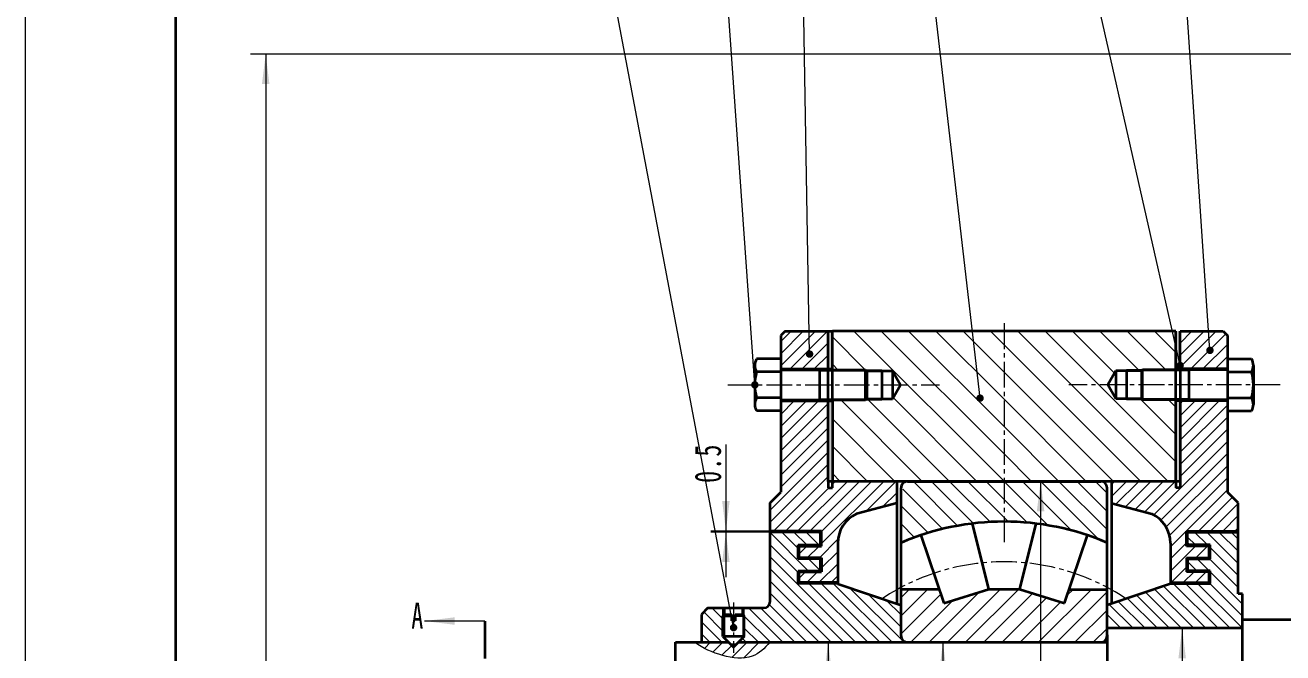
# Model space of a CAD drawing. Header units: millimetres. Extents: x 105 to 3049, y -499 to 1580.
# Drawn here: x 105 to 691, y 708 to 1001 of the extents above; entities that cross this region are included whole.
import ezdxf

# ---------------------------------------------------------------- set-up
doc = ezdxf.new("R2010")
doc.units = ezdxf.units.MM
doc.linetypes.add('点画线', pattern=[18, 12, -2, 2, -2])
doc.layers.get('0').update_dxf_attribs({"lineweight": 35})
for name, color, linetype, lineweight in [('中心线层', 1, '点画线', 18), ('剖面线层', 4, 'Continuous', 18), ('尺寸线层', 3, 'Continuous', 18), ('粗实线层', 7, 'Continuous', 35), ('细实线', 7, 'Continuous', 18), ('细实线层', 7, 'Continuous', 18)]:
    doc.layers.add(name, color=color, linetype=linetype, lineweight=lineweight)
doc.styles.add('标准', font='', dxfattribs={"width": 0.667})
doc.styles.get('标准').set_extended_font_data('宋体')
doc.dimstyles.new('标准', dxfattribs={"dimscale": 3.5, "dimtxt": 3.5, "dimasz": 4, "dimexe": 2, "dimexo": 0, "dimtad": 1, "dimdsep": 46, "dimtxsty": '标准', "dimblk": '_CAXARROW', "dimcen": 0, "dimdle": 6, "dimazin": 2, "dimtfac": 0.7071067811865475, "dimtdec": 3, "dimtmove": 2, "dimatfit": 3, "dimfxl": 1, "dimfrac": 2, "dimtolj": 1, "dimarcsym": 1})
pattern_1 = [(135, (0, 0), (-6.363961030678928, -6.363961030678928), [])]
pattern_2 = [(45, (0, 0), (-2.82842712474619, 2.82842712474619), [])]
pattern_3 = [(135, (0, 0), (-2.82842712474619, -2.82842712474619), [])]

# ---------------------------------------------------------------- blocks, each defined once
blk = doc.blocks.new('*X15')
at = {"layer": '尺寸线层', "linetype": 'Continuous'}
for points in [[(431.5636507570478, 764.7985129519848), (433.3136507570478, 778.7985129519848), (429.8136507570478, 778.7985129519848)], [(431.5636507570478, 764.2985129519848), (433.3136507570478, 750.2985129519848), (429.8136507570478, 750.2985129519848)]]:
    blk.add_hatch(color=0, dxfattribs=at).paths.add_polyline_path(points, flags=0)
at = {"layer": '尺寸线层', "color": 0, "linetype": 'Continuous'}
for p, q in [((431.5636507570478, 805.1614710523919), (431.5636507570478, 743.2985129519848)), ((452.1509635974301, 764.7985129519848), (424.5636507570478, 764.7985129519848)), ((452.1509635974301, 764.2985129519848), (424.5636507570478, 764.2985129519848))]:
    blk.add_line(p, q, dxfattribs=at)
at = {"layer": '尺寸线层', "color": 0, "insert": (423.2511507570478, 796.4520906054645), "char_height": 12.25, "width": 34.83752178770965, "attachment_point": 5, "rotation": 90, "line_spacing_factor": 1.150569886022795, "style": '标准'}
blk.add_mtext('\\T1.1;0.5', dxfattribs=at)
blk = doc.blocks.new('_CAXARROW')
blk.add_hatch(color=0).paths.add_polyline_path([(0, 0), (-1, 0.125), (-1, -0.125)], flags=0)
blk = doc.blocks.new('*X17')
at = {"color": 0}
blk.add_line((467.0642856770213, 656.3801187834202), (467.0642856770213, 664.8560758840774), dxfattribs=at)
at = {"color": 0, "char_height": 12.25, "attachment_point": 1, "rotation": 90, "line_spacing_factor": 1.150569886022795, "style": '标准'}
for s, insert, width in [('\\T1.1;{\\H0.707107x;H7}', (456.9585481353546, 656.3801187834202), 33.90382840262905), ('\\T1.1;{\\H0.707107x;k6}', (468.314396865336, 656.4123958477792), 33.90382840262905), ('\\T1.1;%%C130', (460.8708499228313, 631.0370997890068), 135.2759043802827)]:
    blk.add_mtext(s, dxfattribs=dict(at, insert=insert, width=width))
blk = doc.blocks.new('*X16')
at = {"layer": '尺寸线层', "linetype": 'Continuous'}
for points in [[(479.2123490161741, 712.946588336543), (480.9623490161741, 698.946588336543), (477.4623490161741, 698.946588336543)], [(479.2123490161741, 582.9465883365411), (480.9623490161741, 596.9465883365411), (477.4623490161741, 596.9465883365411)]]:
    blk.add_hatch(color=0, dxfattribs=at).paths.add_polyline_path(points, flags=0)
at = {"layer": '尺寸线层', "color": 0, "linetype": 'Continuous'}
for p, q in [((474.3409166062947, 712.946588336543), (486.2123490161741, 712.946588336543)), ((479.2123490161741, 712.946588336543), (479.2123490161741, 582.9465883365411)), ((477.5885382128815, 582.9465883365411), (486.2123490161741, 582.9465883365411))]:
    blk.add_line(p, q, dxfattribs=at)
at = {"layer": '尺寸线层', "color": 0}
blk.add_blockref('*X17', (0, 0), dxfattribs=at)
blk = doc.blocks.new('*X18')
at = {"layer": '尺寸线层', "linetype": 'Continuous'}
for points in [[(532.6649022948916, 712.9465883365432), (534.4149022948916, 698.9465883365432), (530.9149022948916, 698.9465883365432)], [(532.6649022948916, 582.9465883365414), (534.4149022948916, 596.9465883365414), (530.9149022948916, 596.9465883365414)]]:
    blk.add_hatch(color=0, dxfattribs=at).paths.add_polyline_path(points, flags=0)
at = {"layer": '尺寸线层', "color": 0, "linetype": 'Continuous'}
for p, q in [((561.6207472833024, 712.9465883365432), (525.6649022948916, 712.9465883365432)), ((532.6649022948916, 712.9465883365432), (532.6649022948916, 582.9465883365414)), ((557.9671729758932, 582.9465883365414), (525.6649022948916, 582.9465883365414))]:
    blk.add_line(p, q, dxfattribs=at)
at = {"layer": '尺寸线层', "color": 0, "insert": (524.2155307865117, 647.9465878365423), "char_height": 12.25, "width": 74.03886312849181, "attachment_point": 5, "rotation": 90, "line_spacing_factor": 1.150569886022795, "style": '标准'}
blk.add_mtext('\\T1.1;%%C130k6', dxfattribs=at)
blk = doc.blocks.new('*X19')
at = {"layer": '尺寸线层', "linetype": 'Continuous'}
for points in [[(578.1517512135006, 787.9465883365411), (579.9017512135006, 773.9465883365411), (576.4017512135006, 773.9465883365411)], [(578.1517512135006, 507.9465883365427), (579.9017512135006, 521.9465883365427), (576.4017512135006, 521.9465883365427)]]:
    blk.add_hatch(color=0, dxfattribs=at).paths.add_polyline_path(points, flags=0)
at = {"layer": '尺寸线层', "color": 0, "linetype": 'Continuous'}
for p, q in [((583.0030371969801, 787.9465883365411), (571.1517512135006, 787.9465883365411)), ((578.1517512135006, 787.9465883365411), (578.1517512135006, 507.9465883365427)), ((578.3763925241452, 507.9465883365427), (571.1517512135006, 507.9465883365427))]:
    blk.add_line(p, q, dxfattribs=at)
at = {"layer": '尺寸线层', "color": 0, "insert": (569.8050333364056, 647.9465878365419), "char_height": 12.25, "width": 73.85627653631286, "attachment_point": 5, "rotation": 90, "line_spacing_factor": 1.150569886022795, "style": '标准'}
blk.add_mtext('\\T1.1;%%C280H7', dxfattribs=at)
blk = doc.blocks.new('*X21')
at = {"color": 0}
blk.add_line((631.9508553317324, 656.380118783422), (631.9508553317324, 664.8560758840792), dxfattribs=at)
at = {"color": 0, "char_height": 12.25, "attachment_point": 1, "rotation": 90, "line_spacing_factor": 1.150569886022795, "style": '标准'}
for s, insert, width in [('\\T1.1;{\\H0.707107x;H7}', (621.8451177900657, 656.380118783422), 33.90382840262905), ('\\T1.1;{\\H0.707107x;k6}', (633.2009665200471, 656.4123958477809), 33.90382840262905), ('\\T1.1;%%C143', (625.7574195775425, 631.0370997890086), 135.2759043802827)]:
    blk.add_mtext(s, dxfattribs=dict(at, insert=insert, width=width))
blk = doc.blocks.new('*X20')
at = {"layer": '尺寸线层', "linetype": 'Continuous'}
for points in [[(644.098918670885, 719.4531529409884), (645.848918670885, 705.4531529409884), (642.348918670885, 705.4531529409884)], [(644.098918670885, 576.4400237320993), (645.848918670885, 590.4400237320993), (642.348918670885, 590.4400237320993)]]:
    blk.add_hatch(color=0, dxfattribs=at).paths.add_polyline_path(points, flags=0)
at = {"layer": '尺寸线层', "color": 0, "linetype": 'Continuous'}
for p, q in [((630.7024795437162, 719.4531529409884), (651.098918670885, 719.4531529409884)), ((644.098918670885, 719.4531529409884), (644.098918670885, 576.4400237320993)), ((634.3560538511261, 576.4400237320993), (651.098918670885, 576.4400237320993))]:
    blk.add_line(p, q, dxfattribs=at)
at = {"layer": '尺寸线层', "color": 0}
blk.add_blockref('*X21', (0, 0), dxfattribs=at)
blk = doc.blocks.new('*X24')
at = {"layer": '粗实线层'}
blk.add_line((-400.4999999999999, 277), (-400.5, -277), dxfattribs=at)
at = {"layer": '细实线层'}
blk.add_line((-420.5, 297), (-420.5, -297), dxfattribs=at)
blk = doc.blocks.new('*X25')
at = {"layer": '尺寸线层'}
for points in [[(-28, 163.8144182726624), (-14, 162.0644182726624), (-14, 165.5644182726624)], [(-28, 0), (-14, -1.75), (-14, 1.75)]]:
    blk.add_hatch(color=0, dxfattribs=at).paths.add_polyline_path(points, flags=0)
at = {"layer": '尺寸线层', "color": 0}
for p, q in [((0, 163.8144182726624), (-28, 163.8144182726624)), ((0, 0), (-28, 0))]:
    blk.add_line(p, q, dxfattribs=at)
at = {"layer": '尺寸线层', "color": 0, "linetype": 'Continuous', "lineweight": 35}
for p, q in [((0, 163.8144182726624), (0, 146.3144182726624)), ((0, 17.5), (0, 0))]:
    blk.add_line(p, q, dxfattribs=at)
at = {"layer": '尺寸线层', "color": 0, "char_height": 12.25, "width": 24.5, "attachment_point": 5, "line_spacing_factor": 1.150569886022795, "style": '标准'}
for insert in [(-31.15488936473946, 166.3269093504639), (-32.66238401142039, 1.507494646680811)]:
    blk.add_mtext('\\T1.1;A', dxfattribs=dict(at, insert=insert))
blk = doc.blocks.new('*X33')
at = {"layer": '细实线层', "lineweight": 18}
h = blk.add_hatch(color=0, dxfattribs=at)
edge = h.paths.add_edge_path(flags=0)
edge.add_arc((-5.684341886080801e-14, 0), 1.75, 0, 360)
at = {"layer": '细实线层', "color": 0}
for p, q in [((-88.14274778240718, 465.8315488240476), (-123.1427477824072, 465.8315488240476)), ((-5.684341886080801e-14, 0), (-88.1427477824073, 465.831548824048))]:
    blk.add_line(p, q, dxfattribs=at)
at = {"layer": '细实线层', "color": 0, "lineweight": 18, "insert": (-105.6427477824072, 471.0815488240476), "char_height": 17.5, "width": 59.5, "attachment_point": 8, "line_spacing_factor": 1.150569886022795, "style": '标准'}
blk.add_mtext('\\T1.1;1', dxfattribs=at)
blk = doc.blocks.new('*X34')
at = {"layer": '细实线层', "lineweight": 18}
h = blk.add_hatch(color=0, dxfattribs=at)
edge = h.paths.add_edge_path(flags=0)
edge.add_arc((-5.684341886080801e-14, 0), 1.75, 0, 360)
at = {"layer": '细实线层', "color": 0}
for p, q in [((-25.02011635648392, 352.6420925111701), (-60.02011635648392, 352.6420925111701)), ((-5.684341886080801e-14, 0), (-25.02011635648387, 352.6420925111705))]:
    blk.add_line(p, q, dxfattribs=at)
at = {"layer": '细实线层', "color": 0, "lineweight": 18, "insert": (-42.52011635648392, 357.8920925111701), "char_height": 17.5, "width": 59.5, "attachment_point": 8, "line_spacing_factor": 1.150569886022795, "style": '标准'}
blk.add_mtext('\\T1.1;2', dxfattribs=at)
blk = doc.blocks.new('*X35')
at = {"layer": '细实线层', "lineweight": 18}
h = blk.add_hatch(color=0, dxfattribs=at)
edge = h.paths.add_edge_path(flags=0)
edge.add_arc((0, 0), 1.75, 0, 360)
at = {"layer": '细实线层', "color": 0}
for p, q in [((-5.720970447640582, 338.2945647290397), (-40.72097044764058, 338.2945647290397)), ((0, 0), (-5.720970447640639, 338.2945647290402))]:
    blk.add_line(p, q, dxfattribs=at)
at = {"layer": '细实线层', "color": 0, "lineweight": 18, "insert": (-23.22097044764058, 343.5445647290397), "char_height": 17.5, "width": 59.5, "attachment_point": 8, "line_spacing_factor": 1.150569886022795, "style": '标准'}
blk.add_mtext('\\T1.1;3', dxfattribs=at)
blk = doc.blocks.new('*X36')
at = {"layer": '细实线层', "lineweight": 18}
h = blk.add_hatch(color=0, dxfattribs=at)
edge = h.paths.add_edge_path(flags=0)
edge.add_arc((0, -1.13686837721616e-13), 1.75, 0, 360)
at = {"layer": '细实线层', "color": 0}
for p, q in [((-77.52624119074846, 343.6420925111687), (-112.5262411907485, 343.6420925111687)), ((0, -1.13686837721616e-13), (-77.52624119074824, 343.6420925111692))]:
    blk.add_line(p, q, dxfattribs=at)
at = {"layer": '细实线层', "color": 0, "lineweight": 18, "insert": (-95.02624119074846, 348.8920925111687), "char_height": 17.5, "width": 59.5, "attachment_point": 8, "line_spacing_factor": 1.150569886022795, "style": '标准'}
blk.add_mtext('\\T1.1;5', dxfattribs=at)
blk = doc.blocks.new('*X37')
at = {"layer": '细实线层', "lineweight": 18}
h = blk.add_hatch(color=0, dxfattribs=at)
edge = h.paths.add_edge_path(flags=0)
edge.add_arc((0, 0), 1.75, 0, 360)
at = {"layer": '细实线层', "color": 0}
for p, q in [((-22.52453948511607, 336.5508345141683), (-57.52453948511607, 336.5508345141683)), ((0, 0), (-22.52453948511629, 336.5508345141687))]:
    blk.add_line(p, q, dxfattribs=at)
at = {"layer": '细实线层', "color": 0, "lineweight": 18, "insert": (-40.02453948511607, 341.8008345141683), "char_height": 17.5, "width": 59.5, "attachment_point": 8, "line_spacing_factor": 1.150569886022795, "style": '标准'}
blk.add_mtext('\\T1.1;6', dxfattribs=at)
blk = doc.blocks.new('*X38')
at = {"layer": '细实线层', "lineweight": 18}
h = blk.add_hatch(color=0, dxfattribs=at)
edge = h.paths.add_edge_path(flags=0)
edge.add_arc((0, 0), 1.75, 0, 360)
at = {"layer": '细实线层', "color": 0}
for p, q in [((-59.12767010849086, 445.7986572854381), (-94.12767010849086, 445.7986572854381)), ((0, 0), (-59.12767010849086, 445.7986572854386))]:
    blk.add_line(p, q, dxfattribs=at)
at = {"layer": '细实线层', "color": 0, "lineweight": 18, "insert": (-76.62767010849086, 451.0486572854381), "char_height": 17.5, "width": 59.5, "attachment_point": 8, "line_spacing_factor": 1.150569886022795, "style": '标准'}
blk.add_mtext('\\T1.1;7', dxfattribs=at)
blk = doc.blocks.new('*X50')
at = {"layer": '细实线层', "lineweight": 18}
h = blk.add_hatch(color=0, dxfattribs=at)
edge = h.paths.add_edge_path(flags=0)
edge.add_arc((0, 0), 1.75, 0, 360)
at = {"layer": '细实线层', "color": 0}
for p, q in [((-41.46056345543946, 358.8399429706132), (-76.46056345543946, 358.8399429706132)), ((0, 0), (-41.46056345543946, 358.8399429706136))]:
    blk.add_line(p, q, dxfattribs=at)
at = {"layer": '细实线层', "color": 0, "lineweight": 18, "insert": (-58.96056345543946, 364.0899429706132), "char_height": 17.5, "width": 59.5, "attachment_point": 8, "line_spacing_factor": 1.150569886022795, "style": '标准'}
blk.add_mtext('\\T1.1;4', dxfattribs=at)
blk = doc.blocks.new('*X52')
at = {"layer": '尺寸线层', "linetype": 'Continuous'}
for points in [[(217.1944274882159, 987.150412969424), (218.9444274882159, 973.150412969424), (215.4444274882159, 973.150412969424)], [(217.1944274882159, 315.7460741873012), (218.9444274882159, 329.7460741873012), (215.4444274882159, 329.7460741873012)]]:
    blk.add_hatch(color=0, dxfattribs=at).paths.add_polyline_path(points, flags=0)
at = {"layer": '尺寸线层', "color": 0, "linetype": 'Continuous'}
for p, q in [((835.6509620036319, 987.150412969424), (210.1944274882159, 987.150412969424)), ((217.1944274882159, 987.150412969424), (217.1944274882159, 315.7460741873012)), ((859.7527440345574, 315.7460741873012), (210.1944274882159, 315.7460741873012))]:
    blk.add_line(p, q, dxfattribs=at)
at = {"layer": '尺寸线层', "color": 0, "insert": (208.8819274882159, 651.4482430783626), "char_height": 12.25, "width": 60.54571396648043, "attachment_point": 5, "rotation": 90, "line_spacing_factor": 1.150569886022795, "style": '标准'}
blk.add_mtext('\\T1.1;671.5', dxfattribs=at)

msp = doc.modelspace()

# ---------------------------------------------------------------- hatches: boundary and pattern name
at = {"layer": '剖面线层'}
h = msp.add_hatch(dxfattribs=at)
h.set_pattern_fill('无图案', color=256, scale=4, angle=45, style=0, pattern_type=0)
h.set_pattern_definition(pattern_2)
edge = h.paths.add_edge_path(flags=0)
edge.add_line((457.1509635974301, 782.9465883365456), (457.1509635974301, 801.909562590643))
edge.add_line((457.1509635974301, 801.909562590643), (457.1509635974301, 820.8222326835612))
edge.add_line((457.1509635974301, 820.8222326835612), (457.1509635974301, 825.4465883365399))
edge.add_line((457.1509635973755, 825.4465883365401), (479.1509635974282, 825.4465883365403))
edge.add_line((479.1509635974264, 825.4465883365403), (479.1509635974264, 787.9597175454339))
edge.add_line((479.1509635974264, 787.9597175454339), (479.1509635974264, 784.9597175454339))
edge.add_line((479.1509635974264, 784.9597175454339), (481.1509635974264, 784.9597175454339))
edge.add_line((481.1509635974264, 784.9597175454339), (481.1509635974264, 787.9465883365413))
edge.add_line((481.1509635974264, 787.9465883365413), (511.1509635974319, 787.9465883365406))
edge.add_line((511.1509635974319, 787.9465883365422), (511.1509635974319, 777.8434185583394))
edge.add_line((511.1509635974319, 777.8434185583394), (492.3950470060274, 772.7770496871028))
edge.add_arc((498.6509635968536, 759.1438729629773), 14.99999999942429, 114.6491813732643, 179.9999999999987)
edge.add_line((483.6509635974301, 759.1438729629783), (483.6509635974301, 740.7985129519848))
edge.add_line((483.6509635974301, 740.798512951985), (465.6509635974301, 740.798512951985))
edge.add_line((465.6509635974301, 740.798512951985), (465.6509635974301, 745.798512951985))
edge.add_line((465.6509635974301, 745.798512951985), (476.1509635974301, 745.798512951985))
edge.add_line((476.1509635974301, 745.798512951985), (476.1509635974301, 752.298512951985))
edge.add_line((476.1509635974301, 752.298512951985), (465.6509635974301, 752.2985129519848))
edge.add_line((465.6509635974301, 752.2985129519848), (465.6509635974301, 757.7985129519848))
edge.add_line((465.6509635974298, 757.7985129519848), (476.1509635974301, 757.798512951985))
edge.add_line((476.1509635974301, 757.798512951985), (476.1509635974301, 764.798512951985))
edge.add_line((476.1509635974301, 764.798512951985), (452.1509635974301, 764.7985129519848))
edge.add_line((452.1509635974296, 764.7985129519848), (452.1509635974301, 777.9465883365456))
edge.add_line((452.1509635974301, 777.9465883365456), (457.1509635974301, 782.9465883365456))
h.paths.add_polyline_path([(457.1509635974301, 845.0709439895255), (457.1509635974301, 847.3762650828522), (457.1509635974301, 855.9465883365457), (459.1509635974282, 857.9465883365393), (479.1509635974282, 857.9465883365411), (479.1509635974282, 840.4465883365403), (457.1509635974301, 840.4465883365401)], flags=0)
h = msp.add_hatch(dxfattribs=at)
h.set_pattern_fill('无图案', color=256, scale=9, angle=135, style=0, pattern_type=0)
h.set_pattern_definition(pattern_1)
h.paths.add_polyline_path([(561.1509635974282, 787.9465883365413), (561.1509635974282, 817.8410111966825), (561.1509635974282, 857.9465883365448), (481.1509635974282, 857.9465883365448), (481.1509635974282, 840.4465883365422), (481.1509635974282, 839.946588336544), (496.6509635974319, 839.946588336544), (504.1509635974319, 839.9465883365431), (504.1509635974319, 839.446588336544), (509.1509635974319, 839.4465883365431), (512.9037403471641, 832.9465883365431), (509.1509635974319, 826.4465883365449), (504.1509635974319, 826.4465883365449), (504.1509635974319, 825.9465883365449), (496.6509635974319, 825.946588336544), (481.1509635974282, 825.9465883365422), (481.1509635974282, 825.4465883365422), (481.1509635974282, 787.9465883365413), (511.1509635974264, 787.9465883365413), (516.1509086317267, 787.9465883365413)], flags=0)
h = msp.add_hatch(dxfattribs=at)
h.set_pattern_fill('无图案', color=256, scale=9, angle=135, style=0, pattern_type=0)
h.set_pattern_definition(pattern_1)
h.paths.add_polyline_path([(561.1509635974282, 787.9465883365413), (561.1509635974282, 817.8410111966825), (561.1509635974282, 857.9465883365448), (641.150963597428, 857.9465883365452), (641.1509635974282, 840.4465883365424), (641.1509635974282, 839.9465883365442), (625.6509635974246, 839.9465883365442), (618.1509635974246, 839.9465883365442), (618.1509635974246, 839.4465883365442), (613.1509635974246, 839.4465883365442), (609.3981868476924, 832.9465883365442), (613.1509635974246, 826.4465883365451), (618.1509635974246, 826.4465883365451), (618.1509635974246, 825.9465883365451), (625.6509635974246, 825.9465883365442), (641.1509635974282, 825.9465883365424), (641.1509635974282, 825.4465883365424), (641.1509635974282, 787.9465883365424), (611.1509635974301, 787.9465883365415), (606.1510185631298, 787.9465883365415)], flags=0)
h = msp.add_hatch(dxfattribs=at)
h.set_pattern_fill('无图案', color=256, scale=4, angle=45, style=0, pattern_type=0)
h.set_pattern_definition(pattern_2)
edge = h.paths.add_edge_path(flags=0)
edge.add_line((665.1509635974264, 782.946588336546), (665.1509635974264, 801.9095625906434))
edge.add_line((665.1509635974264, 801.9095625906434), (665.1509635974264, 820.8222326835617))
edge.add_line((665.1509635974264, 820.8222326835617), (665.1509635974264, 825.4465883365403))
edge.add_line((665.150963597481, 825.4465883365406), (643.1509635974282, 825.4465883365406))
edge.add_line((643.1509635974301, 825.4465883365406), (643.1509635974301, 787.9597175454342))
edge.add_line((643.1509635974301, 787.9597175454342), (643.1509635974301, 784.9597175454342))
edge.add_line((643.1509635974301, 784.9597175454342), (641.1509635974301, 784.9597175454342))
edge.add_line((641.1509635974301, 784.9597175454342), (641.1509635974301, 787.9465883365415))
edge.add_line((641.1509635974301, 787.9465883365415), (611.1509635974246, 787.9465883365408))
edge.add_line((611.1509635974246, 787.9465883365424), (611.1509635974246, 777.8434185583396))
edge.add_line((611.1509635974246, 777.8434185583396), (629.9068801888291, 772.777049687103))
edge.add_arc((623.650963598003, 759.1438729629776), 14.99999999942418, 0, 65.35081862673496)
edge.add_line((638.6509635974264, 759.1438729629785), (638.6509635974264, 740.7985129519852))
edge.add_line((638.6509635974267, 740.7985129519852), (656.6509635974267, 740.7985129519852))
edge.add_line((656.6509635974267, 740.7985129519852), (656.6509635974267, 745.7985129519852))
edge.add_line((656.6509635974267, 745.7985129519852), (646.1509635974267, 745.7985129519852))
edge.add_line((646.1509635974267, 745.7985129519852), (646.1509635974267, 752.2985129519852))
edge.add_line((646.1509635974267, 752.2985129519852), (656.6509635974267, 752.2985129519852))
edge.add_line((656.6509635974267, 752.2985129519852), (656.6509635974267, 757.7985129519852))
edge.add_line((656.6509635974267, 757.7985129519852), (646.1509635974267, 757.7985129519852))
edge.add_line((646.1509635974267, 757.7985129519852), (646.1509635974264, 764.7985129519852))
edge.add_line((646.1509635974264, 764.7985129519852), (670.1509635974264, 764.7985129519852))
edge.add_line((670.1509635974269, 764.7985129519852), (670.1509635974264, 777.946588336546))
edge.add_line((670.1509635974264, 777.946588336546), (665.1509635974264, 782.946588336546))
h.paths.add_polyline_path([(665.1509635974262, 845.070943989526), (665.1509635974262, 847.3762650828527), (665.1509635974262, 855.9465883365461), (663.150963597428, 857.9465883365398), (643.150963597428, 857.9465883365416), (643.1509635974282, 840.4465883365406), (665.1509635974264, 840.4465883365406)], flags=0)
h = msp.add_hatch(dxfattribs=at)
h.set_pattern_fill('无图案', color=256, scale=6, angle=-45, style=0, pattern_type=0)
h.set_pattern_definition([(-45, (0, 0), (4.242640687119285, 4.242640687119286), [])])
edge = h.paths.add_edge_path(flags=0)
edge.add_arc((520.1509635974297, 780.9465883365405), 6.999999999999773, 89.99999999999812, 180.0000000000018, ccw=False)
edge.add_line((513.1509635974301, 780.9465883365403), (513.1509635974301, 759.2909303571389))
edge.add_arc((561.150963597392, 647.946588336641), 121.2499999998931, 108.6565097217656, 113.3206371522115)
edge.add_arc((561.1509635974334, 647.9465883365308), 121.2500000000105, 96.99619114566435, 108.6565097217679)
edge.add_arc((561.1509635974305, 647.9465883365388), 121.2500000000024, 83.00380885433783, 96.99619114566303)
edge.add_arc((561.1509635974302, 647.946588336543), 121.2499999999983, 71.34349027823342, 83.00380885433826)
edge.add_arc((561.1509635974144, 647.9465883365039), 121.2500000000407, 66.6793628477911, 71.34349027823134)
edge.add_line((609.1509635974301, 759.2909303571391), (609.1509635974301, 780.9465883365415))
edge.add_arc((602.1509635974302, 780.9465883365416), 6.999999999999886, -1.0231815394945443e-12, 90.00000000000091, ccw=False)
edge.add_line((602.1509635974301, 787.9465883365415), (520.1509635974301, 787.9465883365403))
h = msp.add_hatch(dxfattribs=at)
h.set_pattern_fill('无图案', color=256, scale=4, angle=135, style=0, pattern_type=0)
h.set_pattern_definition(pattern_3)
edge = h.paths.add_edge_path(flags=0)
edge.add_line((452.1509635974282, 731.9465883371215), (452.1509635974285, 735.7522194076037))
edge.add_line((452.1509635974285, 735.7522194076037), (452.1509635974296, 764.2985129519848))
edge.add_line((452.1509635974301, 764.2985129519848), (475.6509635974301, 764.298512951985))
edge.add_line((475.6509635974301, 764.298512951985), (475.6509635974301, 758.298512951985))
edge.add_line((475.6509635974301, 758.298512951985), (465.1509635974301, 758.2985129519848))
edge.add_line((465.1509635974301, 758.2985129519848), (465.1509635974301, 751.798512951985))
edge.add_line((465.1509635974301, 751.798512951985), (475.6509635974301, 751.798512951985))
edge.add_line((475.6509635974301, 751.798512951985), (475.6509635974301, 746.298512951985))
edge.add_line((475.6509635974301, 746.298512951985), (465.1509635974301, 746.298512951985))
edge.add_line((465.1509635974301, 746.298512951985), (465.1509635974301, 740.298512951985))
edge.add_line((465.1509635974301, 740.298512951985), (483.6509635974301, 740.298512951985))
edge.add_line((483.6509635974301, 740.2985129519848), (483.6509635974301, 740.2558596529236))
edge.add_line((483.6509635974301, 740.2558596529236), (511.1509635974319, 730.933825754618))
edge.add_line((511.1509635974319, 730.933825754618), (513.1509635974301, 730.2558596529236))
edge.add_line((513.1509635974301, 730.2558596529236), (513.1509635974301, 715.9465883365258))
edge.add_arc((516.1509635917639, 715.9465883321731), 2.999999995630105, 179.9999999999978, 270.0000001914247)
edge.add_line((516.1509645969081, 712.9465883365431), (451.9555753030525, 712.9465883365431))
edge.add_line((451.9555753030525, 712.9465883365431), (437.4009635974282, 712.9465883365428))
edge.add_line((437.4009635974282, 712.9465883365428), (439.4009635974282, 714.9465883365428))
edge.add_line((439.4009635974282, 714.9465883365428), (440.1509635974282, 715.6965883365431))
edge.add_line((440.1509635974282, 715.6965883365431), (440.1509635974282, 725.1965883365431))
edge.add_line((440.1509635974282, 725.1965883365431), (440.1509635974282, 728.9465883365431))
edge.add_line((440.1509635974282, 728.9465883365426), (449.1509635975665, 728.9465883365431))
edge.add_arc((449.1509635965823, 731.9465883371216), 3.000000000845944, 270.0000000187825, 359.9999999999935)
h.paths.add_polyline_path([(420.1509635974301, 712.9465883365428), (420.1509635974301, 720.8672870440826), (420.1509635974301, 725.9465883365419), (423.1509635974301, 728.9465883365419), (430.1509635974282, 728.9465883365428), (430.1509635974282, 725.1965883365419), (430.1509635974282, 715.6965883365428), (430.9009635974282, 714.9465883365428), (432.9009635974282, 712.9465883365419)], flags=0)
h = msp.add_hatch(dxfattribs=at)
h.set_pattern_fill('无图案', color=256, scale=4, angle=135, style=0, pattern_type=0)
h.set_pattern_definition(pattern_3)
h.paths.add_polyline_path([(611.1509635974298, 730.933825754618), (611.9314794451277, 731.1984073979054), (638.6509635974319, 740.2558596529238), (638.6509635974267, 740.2985129519852), (657.1509635974267, 740.2985129519852), (657.1509635974267, 746.2985129519852), (646.6509635974267, 746.2985129519852), (646.6509635974267, 751.7985129519852), (657.1509635974267, 751.7985129519852), (657.1509635974264, 758.2985129519852), (646.6509635974264, 758.2985129519852), (646.6509635974264, 764.2985129519852), (670.1509635974319, 764.2985129519852), (670.1509635974319, 735.4528706387669), (672.1509635974319, 735.4528706387671), (672.1509635974319, 723.4531529409885), (672.1509635974319, 719.4531529409885), (609.1509635974301, 719.4531529409883), (609.1509635974319, 730.2558596529238)], flags=0)
h = msp.add_hatch(dxfattribs=at)
h.set_pattern_fill('无图案', color=256, scale=6, angle=45, style=0, pattern_type=0)
h.set_pattern_definition([(45, (0, 0), (-4.242640687119285, 4.242640687119286), [])])
edge = h.paths.add_edge_path(flags=0)
edge.add_line((513.1509635974301, 737.5598858402275), (513.1509635974301, 720.1465883365402))
edge.add_line((513.1509635974301, 720.1465883365402), (513.1509635974301, 719.9465882938669))
edge.add_arc((520.15096359743, 719.9465883365402), 6.999999999999886, 179.999999999999, 270.0000000000009, ccw=False)
edge.add_line((520.1509635974301, 712.9465883365403), (602.1509635974301, 712.9465883365415))
edge.add_arc((602.1509635974302, 719.9465883365414), 6.999999999999886, -90.00000000000091, 9.094947017729282e-13, ccw=False)
edge.add_line((609.1509635974301, 719.9465883365415), (609.1509635974301, 737.5598858402277))
edge.add_line((609.1509635974301, 737.5598858402277), (591.4075968364443, 737.5598858402277))
edge.add_line((591.4075968364443, 737.5598858402277), (589.27497070506, 731.2435300690427))
edge.add_line((589.27497070506, 731.2435300690427), (568.2998636945733, 737.7364124480187))
edge.add_line((568.2998636945733, 737.7364124480187), (554.0020635002886, 737.7364124480184))
edge.add_line((554.0020635002886, 737.7364124480184), (533.0269564898019, 731.2435300690424))
edge.add_line((533.0269564898019, 731.2435300690424), (530.8943303584176, 737.5598858402275))
edge.add_line((530.8943303584176, 737.5598858402275), (513.1509635974301, 737.5598858402275))
h = msp.add_hatch(dxfattribs=at)
h.set_pattern_fill('无图案', color=256, scale=4, angle=45, style=0, pattern_type=0)
h.set_pattern_definition(pattern_2)
edge = h.paths.add_edge_path(flags=0)
edge.add_spline(control_points=[(416.9622413742848, 712.9465884207966), (419.3103193113959, 711.2508810493755), (421.8514167714341, 709.845975885105), (424.5554652026142, 708.7072917342712)], knot_values=[0, 0, 0, 0, 8.715228110176616, 8.715228110176616, 8.715228110176616, 8.715228110176616], weights=[1, 1, 1, 1], degree=3, periodic=0)
edge.add_spline(control_points=[(424.5554652026142, 708.7072917342712), (426.3330242339737, 707.9587554755117), (432.6134126397458, 705.8058151545274), (443.3131232747867, 704.4217509214534), (449.7804841905174, 710.0992553469716), (451.9555753683501, 712.9465884992126)], knot_values=[3.369201133500365e-15, 3.369201133500365e-15, 3.369201133500365e-15, 3.369201133500365e-15, 5.837741746646937, 19.83970006567953, 30.347065938737, 30.347065938737, 30.347065938737, 30.347065938737], weights=[1, 1, 0.9999999999999998, 1, 1, 1], degree=3, periodic=0)
edge.add_line((451.9555753683501, 712.9465884207968), (437.4009635974246, 712.9465884207966))
edge.add_line((437.4009635974246, 712.9465884149604), (436.4009635974282, 711.9465884149649))
edge.add_line((436.4009635974282, 711.9465884149649), (435.1509635974264, 710.696588414964))
edge.add_line((435.1509635974282, 710.6965884149649), (433.9009635974282, 711.946588414964))
edge.add_line((433.9009635974282, 711.946588414964), (432.9009635915966, 712.9465884207966))
edge.add_line((432.9009635915966, 712.9465884207966), (416.9622413742848, 712.9465884207966))
at = {"layer": '粗实线层'}
h = msp.add_hatch(color=256, dxfattribs=at)
h.paths.add_polyline_path([(479.1509635974264, 787.9597175454339), (479.1509635974264, 811.934540677936), (479.1509635974282, 825.4465883365403), (481.1509635974282, 825.4465883365403), (481.1509635974282, 787.9597175454339)], flags=0)
h.paths.add_polyline_path([(479.1509635974282, 840.4465883365403), (479.1509635974282, 847.0957176767735), (479.1509635974282, 857.9465883365393), (481.1509635974282, 857.9465883365448), (481.1509635974282, 840.4465883365403)], flags=0)
h = msp.add_hatch(color=256, dxfattribs=at)
h.paths.add_polyline_path([(643.1509635974301, 787.9597175454342), (643.1509635974301, 811.9345406779362), (643.1509635974282, 825.4465883365415), (641.1509635974282, 825.4465883365415), (641.1509635974282, 787.9597175454342)], flags=0)
h.paths.add_polyline_path([(643.1509635974282, 840.4465883365415), (643.150963597428, 847.0957176767748), (643.150963597428, 857.9465883365398), (641.150963597428, 857.9465883365461), (641.1509635974282, 840.4465883365415)], flags=0)
for points in [[(452.1509635974301, 764.2985129519848), (452.1509635974301, 764.553720696546), (452.1509635974301, 764.7985129519848), (476.1509635974301, 764.798512951985), (476.1509635974301, 757.798512951985), (465.6509635974301, 757.7985129519848), (465.6509635974301, 752.2985129519848), (476.1509635974301, 752.298512951985), (476.1509635974301, 745.798512951985), (465.6509635974301, 745.798512951985), (465.6509635974301, 740.798512951985), (483.6509635974301, 740.7985129519848), (483.6509635974301, 740.298512951985), (465.1509635974301, 740.298512951985), (465.1509635974301, 746.298512951985), (475.6509635974301, 746.298512951985), (475.6509635974301, 751.798512951985), (465.1509635974301, 751.798512951985), (465.1509635974301, 758.2985129519848), (475.6509635974301, 758.298512951985), (475.6509635974301, 764.298512951985)], [(670.1509635974264, 764.2985129519852), (670.1509635974264, 764.5537206965464), (670.1509635974264, 764.7985129519852), (646.1509635974264, 764.7985129519852), (646.1509635974267, 757.7985129519852), (656.6509635974267, 757.7985129519852), (656.6509635974267, 752.2985129519852), (646.1509635974267, 752.2985129519852), (646.1509635974267, 745.7985129519852), (656.6509635974267, 745.7985129519852), (656.6509635974267, 740.7985129519852), (638.6509635974267, 740.7985129519852), (638.6509635974267, 740.2985129519852), (657.1509635974267, 740.2985129519852), (657.1509635974267, 746.2985129519852), (646.6509635974267, 746.2985129519852), (646.6509635974267, 751.7985129519852), (657.1509635974267, 751.7985129519852), (657.1509635974264, 758.2985129519852), (646.6509635974264, 758.2985129519852), (646.6509635974264, 764.2985129519852)]]:
    msp.add_hatch(color=256, dxfattribs=at).paths.add_polyline_path(points, flags=0)

# ---------------------------------------------------------------- linework, layer by layer
at = {"layer": '中心线层'}
for p, q in [((561.150963597428, 861.6463930534757), (561.1509635974282, 759.2467836196095)), ((432.5073293462513, 832.9465883365419), (531.038536708905, 832.9465883365422)), ((689.7945978486052, 832.9465883365424), (591.2633904859515, 832.9465883365424))]:
    msp.add_line(p, q, dxfattribs=at)
at = {"layer": '中心线层', "linetype": '点画线', "lineweight": 18}
msp.add_line((435.1509635974282, 731.4465883365428), (435.1509635974282, 708.0676757107867), dxfattribs=at)
at = {"layer": '中心线层'}
msp.add_arc((561.1509635974303, 647.9465883365415), 102.5, 56.4917665814456, 123.5082334185566, dxfattribs=at)
at = {"layer": '粗实线层'}
for p, q in [((459.1509635974301, 857.9465883365457), (457.1509635974301, 855.9465883365457)), ((457.1509635974301, 855.9465883365457), (457.1509635974301, 782.9465883365456)), ((459.1509635974282, 857.9465883365393), (481.1509635974282, 857.9465883365393)), ((479.1509635974282, 839.9465883365431), (479.1509635974282, 857.9465883365411)), ((641.150963597428, 857.9465883365452), (481.1509635974282, 857.9465883365448)), ((481.1509635974282, 839.9465883365431), (481.1509635974282, 857.9465883365448)), ((641.1509635974282, 825.9465883365424), (641.150963597428, 857.9465883365452)), ((643.1509635974282, 839.9465883365424), (643.150963597428, 857.9465883365434)), ((643.1509635974335, 857.9465883365452), (663.1509635974335, 857.9465883365452)), ((663.1509635974335, 857.9465883365452), (665.1509635974335, 855.9465883365452)), ((665.1509635974335, 855.9465883365452), (665.1509635974319, 782.9465883365451)), ((457.1509635970463, 845.0709439895255), (445.8631414239237, 845.0709439895255)), ((665.15096359781, 845.070943989526), (676.4387857709326, 845.0709439895269)), ((445.0509635974315, 842.0398550762803), (445.0509635974315, 823.8533215968064)), ((457.1509635992672, 839.0087661630341), (445.8631414239237, 839.0087661630341)), ((457.1509635973755, 840.4465883365401), (481.1509635974282, 840.4465883365403)), ((457.1509635974319, 839.9465883365428), (496.6509635974319, 839.946588336544)), ((475.1509635974282, 839.946588336544), (475.1509635974282, 825.946588336544)), ((479.1509635974282, 825.4465883365403), (479.1509635974282, 839.9465883365431)), ((481.1509635974282, 825.946588336544), (481.1509635974282, 839.9465883365431)), ((496.6509635974319, 839.946588336544), (497.1509635974319, 839.446588336544)), ((496.6509635974319, 825.946588336544), (496.6509635974319, 839.946588336544)), ((497.1509635974319, 839.446588336544), (509.1509635974319, 839.4465883365431)), ((497.1509635974319, 839.446588336544), (497.1509635974319, 826.446588336544)), ((504.1509635974319, 839.9465883365431), (504.1509635974319, 825.9465883365431)), ((509.1509635974319, 839.4465883365431), (509.1509635974319, 826.4465883365431)), ((509.1509635974319, 839.4465883365431), (512.9037403471641, 832.9465883365431)), ((613.1509635974246, 839.4465883365442), (609.3981868476924, 832.9465883365442)), ((625.1509635974246, 839.4465883365442), (613.1509635974246, 839.4465883365442)), ((613.1509635974246, 839.4465883365442), (613.1509635974246, 826.4465883365442)), ((618.1509635974246, 839.9465883365442), (618.1509635974246, 825.9465883365442)), ((625.6509635974246, 839.9465883365442), (625.1509635974246, 839.4465883365442)), ((625.1509635974246, 839.4465883365442), (625.1509635974246, 826.4465883365442)), ((665.1509635974246, 839.9465883365442), (625.6509635974246, 839.9465883365442)), ((625.6509635974246, 825.9465883365442), (625.6509635974246, 839.9465883365442)), ((665.1509635974846, 840.4465883365424), (641.1509635974282, 840.4465883365424)), ((643.1509635974282, 839.9465883365424), (643.1509635974301, 784.9597175454342)), ((647.1509635974282, 839.9465883365442), (647.1509635974282, 825.9465883365442)), ((665.1509635955892, 839.0087661630355), (676.4387857709328, 839.0087661630355)), ((677.250963597425, 842.0398550762808), (677.250963597425, 823.8533215968077)), ((509.1509635974319, 826.4465883365431), (512.9037403471641, 832.9465883365431)), ((613.1509635974246, 826.4465883365442), (609.3981868476924, 832.9465883365442)), ((457.1509635992672, 826.8844105100525), (445.8631414239237, 826.8844105100525)), ((496.6509635974319, 825.946588336544), (497.1509635974319, 826.446588336544)), ((497.1509635974319, 826.4465883365449), (509.1509635974319, 826.4465883365449)), ((625.1509635974246, 826.4465883365451), (613.1509635974246, 826.4465883365451)), ((625.6509635974246, 825.9465883365442), (625.1509635974246, 826.4465883365442)), ((665.1509635955892, 826.8844105100529), (676.4387857709328, 826.8844105100529)), ((457.1509635992672, 820.8222326835612), (445.8631414239237, 820.8222326835612)), ((457.1509635974319, 825.9465883365428), (496.6509635974319, 825.946588336544)), ((457.1509635973755, 825.4465883365401), (479.1509635974282, 825.4465883365403)), ((479.1509635974282, 825.4465883365403), (481.1509635974282, 825.4465883365403)), ((479.1509635974264, 787.9597175454339), (479.1509635974264, 825.4465883365403)), ((481.1509635974282, 825.4465883365403), (481.1509635974282, 787.9597175454339)), ((665.1509635974246, 825.9465883365442), (625.6509635974246, 825.9465883365442)), ((641.1509635974282, 787.9465883365433), (641.1509635974282, 825.9465883365424)), ((665.1509635974846, 825.4465883365424), (641.1509635974282, 825.4465883365424)), ((665.1509635955892, 820.8222326835617), (676.4387857709328, 820.8222326835617)), ((479.1509635974282, 787.9465883365413), (479.1509635974282, 787.9597175454339)), ((481.1509635974282, 787.9597175454339), (479.1509635974264, 787.9597175454339)), ((479.1509635974264, 787.9597175454339), (479.1509635974264, 784.9597175454339)), ((481.1509635974282, 787.9465883365431), (481.1509635974282, 787.9597175454339)), ((481.1509635974264, 784.9597175454339), (481.1509635974264, 787.9597175454339)), ((516.1509635994055, 787.9465883365403), (481.1509635974264, 787.9465883365413)), ((511.1509635974319, 787.9465883365422), (511.1509635974319, 730.933825754618)), ((643.1509635974282, 787.9465883365424), (516.1509635994055, 787.9465883365403)), ((516.1509635994055, 787.9465883365403), (606.1509636023122, 787.9465883365415)), ((611.1509635974301, 787.9465883365424), (611.1509635974301, 730.9338257546174)), ((641.1509635974282, 787.9465883365433), (641.1509635974301, 784.9597175454342)), ((643.1509635974301, 787.9597175454342), (643.1509635974301, 784.9597175454342)), ((452.1509635974301, 777.9465883365456), (457.1509635974301, 782.9465883365456)), ((479.1509635974264, 784.9597175454339), (481.1509635974264, 784.9597175454339)), ((513.1509635974301, 715.9465883365258), (513.1509635974301, 784.9465883384503)), ((609.1509635974301, 715.9465883368152), (609.1509635974301, 784.9465883315902)), ((643.1509635974301, 784.9597175454342), (641.1509635974301, 784.9597175454342)), ((670.1509635974319, 777.9465883365451), (665.1509635974319, 782.9465883365451)), ((452.1509635974282, 731.9465883371215), (452.1509635974301, 777.9465883365456)), ((511.1509635974319, 777.8434185583394), (492.3950470060274, 772.7770496871028)), ((611.1509635974301, 777.8434185583387), (629.9068801888345, 772.7770496871021)), ((670.1509635974319, 735.4528706387669), (670.1509635974319, 777.9465883365451)), ((554.0020635002886, 737.7364124480184), (546.3823060038133, 768.2937912657428)), ((575.9196211910469, 768.2937912657428), (568.2998636945733, 737.7364124480187)), ((476.1509635974301, 764.798512951985), (452.1509635974301, 764.7985129519848)), ((475.6509635974301, 764.298512951985), (452.1509635974301, 764.2985129519848)), ((475.6509635974301, 758.298512951985), (475.6509635974301, 764.298512951985)), ((476.1509635974301, 757.798512951985), (476.1509635974301, 764.798512951985)), ((522.3638258328804, 762.8253089249677), (533.0269564898019, 731.2435300690424)), ((589.27497070506, 731.2435300690427), (599.9381013619798, 762.8253089249679)), ((646.1509635974264, 764.7985129519852), (670.1509635974264, 764.7985129519852)), ((646.1509635974267, 757.7985129519852), (646.1509635974264, 764.7985129519852)), ((646.6509635974264, 758.2985129519852), (646.6509635974264, 764.2985129519852)), ((646.6509635974264, 764.2985129519852), (670.1509635974264, 764.2985129519852)), ((465.1509635974301, 752.2985129519848), (465.1509635974301, 758.2985129519848)), ((465.1509635974301, 758.2985129519848), (475.6509635974301, 758.298512951985)), ((465.1509635974301, 751.798512951985), (465.1509635974301, 758.2985129519848)), ((465.6509635974298, 757.7985129519848), (476.1509635974301, 757.798512951985)), ((465.6509635974301, 752.2985129519848), (465.6509635974301, 757.7985129519848)), ((475.6509635974301, 759.1438729629792), (475.6509635974301, 758.298512951985)), ((483.6509635974301, 759.1438729629783), (483.6509635974301, 740.2558596529236)), ((638.6509635974319, 759.1438729629776), (638.6509635974319, 740.2558596529238)), ((656.6509635974267, 757.7985129519852), (646.1509635974267, 757.7985129519852)), ((646.6509635974264, 759.1438729629795), (646.6509635974264, 758.2985129519852)), ((657.1509635974264, 758.2985129519852), (646.6509635974264, 758.2985129519852)), ((656.6509635974267, 752.2985129519852), (656.6509635974267, 757.7985129519852)), ((657.1509635974267, 752.2985129519852), (657.1509635974264, 758.2985129519852)), ((657.1509635974267, 751.7985129519852), (657.1509635974264, 758.2985129519852)), ((475.6509635974301, 751.798512951985), (465.1509635974301, 751.798512951985)), ((476.1509635974301, 752.298512951985), (465.6509635974301, 752.2985129519848)), ((475.6509635974301, 746.298512951985), (475.6509635974301, 751.798512951985)), ((475.6509635974301, 751.798512951985), (475.6509635974301, 746.298512951985)), ((476.1509635974301, 752.298512951985), (476.1509635974301, 745.798512951985)), ((646.1509635974267, 752.2985129519852), (656.6509635974267, 752.2985129519852)), ((646.1509635974267, 752.2985129519852), (646.1509635974267, 745.7985129519852)), ((646.6509635974267, 746.2985129519852), (646.6509635974267, 751.7985129519852)), ((646.6509635974267, 751.7985129519852), (646.6509635974267, 746.2985129519852)), ((646.6509635974267, 751.7985129519852), (657.1509635974267, 751.7985129519852)), ((465.1509635974301, 745.298512951985), (465.1509635974301, 746.298512951985)), ((465.1509635974301, 746.298512951985), (475.6509635974301, 746.298512951985)), ((465.1509635974301, 740.298512951985), (465.1509635974301, 746.298512951985)), ((465.1509635974301, 740.298512951985), (465.1509635974301, 745.298512951985)), ((465.6509635974301, 745.798512951985), (476.1509635974301, 745.798512951985)), ((465.6509635974301, 740.798512951985), (465.6509635974301, 745.798512951985)), ((656.6509635974267, 745.7985129519852), (646.1509635974267, 745.7985129519852)), ((657.1509635974267, 746.2985129519852), (646.6509635974267, 746.2985129519852)), ((656.6509635974267, 740.7985129519852), (656.6509635974267, 745.7985129519852)), ((657.1509635974267, 745.2985129519852), (657.1509635974267, 746.2985129519852)), ((657.1509635974267, 740.2985129519852), (657.1509635974267, 746.2985129519852)), ((657.1509635974267, 740.2985129519852), (657.1509635974267, 745.2985129519852)), ((483.6509635974301, 740.298512951985), (465.1509635974301, 740.298512951985)), ((483.6509635974301, 740.798512951985), (465.6509635974301, 740.798512951985)), ((483.6509635974301, 740.2558596529236), (513.1509635974301, 730.2558596529236)), ((638.6509635974319, 740.2558596529238), (609.1509635974319, 730.2558596529238)), ((638.6509635974267, 740.7985129519852), (656.6509635974267, 740.7985129519852)), ((638.6509635974267, 740.2985129519852), (657.1509635974267, 740.2985129519852)), ((530.8943303584176, 737.5598858402275), (513.1509635974301, 737.5598858402275)), ((533.0269564898019, 731.2435300690424), (554.0020635002886, 737.7364124480184)), ((554.0020635002886, 737.7364124480184), (568.2998636945733, 737.7364124480187)), ((568.2998636945733, 737.7364124480187), (589.27497070506, 731.2435300690427)), ((591.4075968364443, 737.5598858402277), (609.1509635974301, 737.5598858402277)), ((672.1509635974319, 735.4528706387671), (670.1509635974319, 735.4528706387669)), ((672.1509635974319, 719.4400237320986), (672.1509635974319, 735.4528706387671)), ((423.1509635974301, 728.9465883365419), (420.1509635974301, 725.9465883365419)), ((423.1509635974301, 728.9465883365419), (449.1509635975665, 728.9465883365431)), ((430.9009635974282, 725.9465883365419), (430.9009635974282, 728.9465883365428)), ((439.4009635974282, 725.9465883365428), (439.4009635974282, 728.9465883365428)), ((420.1509635974301, 725.9465883365419), (420.1509635974301, 712.9465883365428)), ((430.9009635974282, 725.9465883365428), (430.1509635974282, 725.1965883365428)), ((430.1509635974282, 725.1965883365428), (434.350963597429, 725.1965883365428)), ((430.1509635974282, 715.6965883365419), (430.1509635974282, 725.1965883365419)), ((430.9009635974282, 725.9465883365428), (434.350963597429, 725.9465883365428)), ((434.350963597429, 722.9465883365428), (434.350963597429, 725.9465883365428)), ((435.9509635974275, 722.9465883365428), (434.350963597429, 722.9465883365428)), ((435.9509635974275, 725.9465883365428), (435.9509635974275, 722.9465883365428)), ((435.9509635974275, 725.9465883365428), (439.4009635974282, 725.9465883365428)), ((440.1509635974282, 725.1965883365431), (435.9509635974275, 725.1965883365428)), ((439.4009635974282, 725.9465883365428), (440.1509635974282, 725.1965883365431)), ((440.1509635974282, 715.6965883365431), (440.1509635974282, 725.1965883365431)), ((726.1509635974319, 723.4531529409885), (672.1509635974319, 723.4531529409885)), ((430.1509635974282, 715.6965883365428), (435.1509635974282, 710.6965883365428)), ((440.1509635974282, 715.6965883365431), (430.1509635974282, 715.6965883365428)), ((440.1509635974282, 715.6965883365431), (435.1509635974264, 710.696588336541)), ((672.1509635974319, 719.4531529409885), (609.1509635974301, 719.4531529409883)), ((609.1509635974301, 716.4531529409865), (609.1509635974305, 510.9465883414973)), ((672.1509635974323, 560.4403060343209), (672.1509635974319, 719.4400237320986)), ((408.0131757363249, 582.946588336541), (408.0131757363245, 712.9465883365419)), ((408.0131757363245, 712.9465883365419), (432.9009635974282, 712.9465883365419)), ((433.9009635974282, 711.9465883365428), (436.4009635974282, 711.9465883365428)), ((437.4009635974282, 712.9465883365428), (609.1509635974301, 712.9465883365433))]:
    msp.add_line(p, q, dxfattribs=at)
for centre, radius, start, end in [((451.1131414239237, 842.0398550762803), 6.06217782649107, 150.000000000001, 209.9999999999982), ((671.1887857709328, 842.0398550762808), 6.06217782649107, 329.9999999999826, 29.99999999999105), ((468.0814081636593, 832.9465883365438), 23.03044456622768, 164.7385195751434, 195.2614804248635), ((654.2205190311972, 832.9465883365442), 23.03044456622768, 344.7385195751358, 15.26148042485639), ((451.1131414239237, 823.8533215968064), 6.062177826491071, 150.000000000033, 210.0000000000148), ((671.1887857709328, 823.8533215968077), 6.062177826491071, 330.000000000003, 30.00000000000178), ((516.1509635966152, 784.9465883384503), 2.999999999185093, 89.9999999475641, 180), ((606.1509635929826, 784.9465883315902), 3.000000004447429, 2.171258659326921e-12, 89.9999998218287), ((498.6509635968534, 759.1438729629774), 14.99999999942406, 114.6491813732639, 179.9999999999991), ((561.1509635974303, 647.9465883365415), 121.25, 66.67936284779162, 113.3206371522102), ((623.6509635980085, 759.1438729629776), 14.99999999942406, 359.9999999999996, 65.35081862673556), ((449.1509635965824, 731.9465883371215), 3.00000000084583, 270.0000000187803, 359.9999999999957), ((516.1509635917639, 715.946588332173), 2.999999995630247, 179.9999999999957, 270.0000001914246), ((606.150963594707, 715.9465883402177), 3.000000003674728, 270.0000000565482, 359.9999999350142)]:
    msp.add_arc(centre, radius, start, end, dxfattribs=at)
at = {"layer": '细实线'}
for p, q in [((475.1509635974282, 839.446588336544), (497.1509635974319, 839.446588336544)), ((496.6509635974319, 839.946588336544), (504.1509635974319, 839.9465883365431)), ((625.6509635974246, 839.9465883365442), (618.1509635974246, 839.9465883365442)), ((647.1509635974282, 839.4465883365442), (625.1509635974246, 839.4465883365442)), ((475.1509635974264, 826.446588336544), (497.1509635974319, 826.446588336544)), ((647.1509635974301, 826.4465883365442), (625.1509635974246, 826.4465883365442)), ((496.6509635974319, 825.9465883365449), (504.1509635974319, 825.9465883365449)), ((625.6509635974246, 825.9465883365451), (618.1509635974246, 825.9465883365451)), ((430.1509635974282, 725.1965883365419), (430.1509635974282, 728.9465883365428)), ((440.1509635974282, 725.1965883365431), (440.1509635974282, 728.9465883365431))]:
    msp.add_line(p, q, dxfattribs=at)
at = {"layer": '细实线层'}
for p, q in [((430.9009635974282, 725.9465883365419), (430.9009635974282, 714.9465883365428)), ((439.4009635974282, 725.9465883365428), (439.4009635974282, 714.9465883365428))]:
    msp.add_line(p, q, dxfattribs=at)
msp.add_open_spline([(451.9555753683501, 712.9465884207905), (449.7804841905174, 710.0992552685486), (443.3131232747867, 704.4217508430313), (429.4823580722853, 706.2108335655248), (420.8538741883415, 710.1361746225548), (416.9622413742848, 712.9465883423745)], degree=3, knots=[0, 0, 0, 0, 10.82534791212974, 25.25104433175589, 40.41465652510814, 40.41465652510814, 40.41465652510814, 40.41465652510814], dxfattribs=at)

# ---------------------------------------------------------------- block references
at = {"layer": '尺寸线层'}
msp.add_blockref('*X25', (319.2424805628071, 559.0233145819436), dxfattribs=at)
at = {"layer": '粗实线层', "xscale": 3.5, "yscale": 3.5, "zscale": 3.5}
msp.add_blockref('*X24', (1576.898286937901, 540.2333234625764), dxfattribs=at)
at = {"layer": '细实线层'}
for name, p in [('*X33', (435.1509635974282, 719.7571320236648)), ('*X34', (445.0509635974315, 832.9465883365425)), ('*X35', (470.5605984536687, 847.2941161186728)), ('*X50', (549.9414786039086, 826.7487378770994)), ('*X36', (643.1509635974281, 841.9465883365438)), ('*X37', (657.0520620907403, 849.0378463335443)), ('*X38', (746.2610697334386, 739.7900235622744))]:
    msp.add_blockref(name, p, dxfattribs=at)

# ---------------------------------------------------------------- dimensions: what is measured, and where the dimension line sits
at = {"layer": '尺寸线层'}
for base, p1, p2, text, override, picture, middle in [((217.1944274882158, 315.7460741873014), (835.6509620036319, 987.150412969424), (859.7527440345574, 315.7460741873012), '671.5', {"dimsah": 1, "dimtfac": 1, "dimtfill": 1, "dimtzin": 8}, '*X52', (217.1944274882159, 651.4482435783625)), ((578.1517512135006, 507.9465883365428), (583.0030371969801, 787.9465883365411), (578.3763925241452, 507.9465883365428), '%%C280H7', {"dimpost": '%%C<>', "dimsah": 1, "dimtfill": 1, "dimtolj": 0, "dimtzin": 8}, '*X19', (578.1517512135006, 647.9465883365419)), ((479.2123490161741, 582.9465883365411), (474.3409166062948, 712.946588336543), (477.5885382128816, 582.9465883365411), '\\A1;%%C130\\H0.707107x;\\SH7/k6;\\H1.41421x;', {"dimpost": '%%C<>', "dimsah": 1, "dimtfac": 1, "dimtfill": 1, "dimtolj": 0, "dimtzin": 8}, '*X16', (479.2123490161741, 647.946588336542)), ((644.098918670885, 576.4400237320993), (630.7024795437162, 719.4531529409884), (634.3560538511259, 576.4400237320993), '\\A1;%%C143\\H0.707107x;\\SH7/k6;\\H1.41421x;', {"dimsah": 1, "dimtfac": 1, "dimtfill": 1, "dimtzin": 8}, '*X20', (644.098918670885, 647.9465883365439)), ((532.6649022948916, 582.9465883365414), (561.6207472833025, 712.9465883365432), (557.9671729758932, 582.9465883365414), '%%C130k6', {"dimpost": '%%C<>', "dimsah": 1, "dimtfill": 1, "dimtolj": 0, "dimtzin": 8}, '*X18', (532.6649022948916, 647.9465883365423))]:
    dim = msp.add_linear_dim(base=base, p1=p1, p2=p2, angle=270, text=text, dimstyle='标准', override=override, dxfattribs=at)
    dim.commit()
    dim.dimension.update_dxf_attribs({"geometry": picture, "text_midpoint": middle})
dim = msp.add_linear_dim(base=(431.5636507570478, 764.2985129519848), p1=(452.1509635974301, 764.7985129519848), p2=(452.1509635974301, 764.2985129519848), angle=270, dimstyle='标准', override={"dimsah": 1, "dimtfill": 1, "dimtzin": 8}, dxfattribs=at)
dim.commit()
dim.dimension.update_dxf_attribs({"geometry": '*X15', "text_midpoint": (431.5636507570478, 796.4520906054645), "dimtype": 160})

doc.saveas('drawing.dxf')
